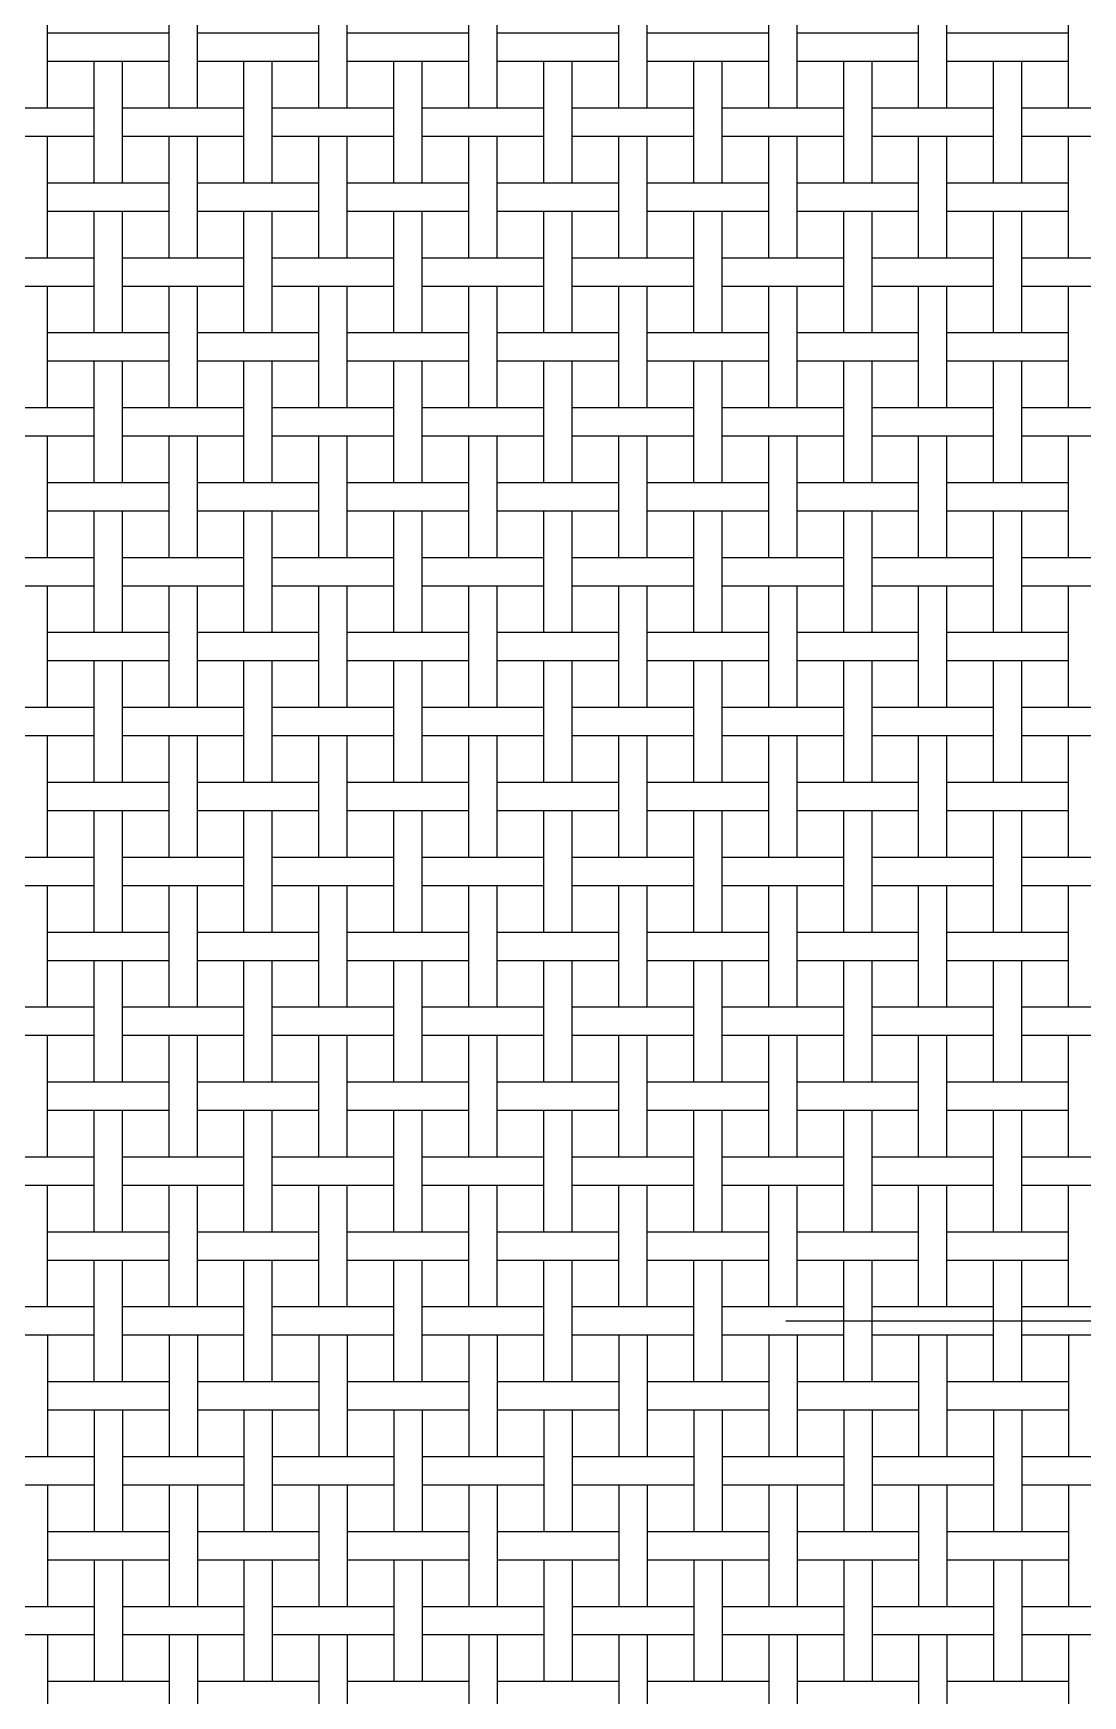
# Model space of a CAD drawing. Extents: x 0.5 to 85.8, y 0 to 73.
# Drawn here: x 25.99 to 30.43, y 44.44 to 51.48 of the extents above; entities that cross this region are included whole.
import ezdxf

# ---------------------------------------------------------------- set-up
doc = ezdxf.new("R2010")
doc.units = 0
doc.linetypes.add('CENTER', pattern=[50.8, 31.75, -6.35, 6.35, -6.35])
doc.layers.get('0').update_dxf_attribs({"linetype": 'CONTINUOUS'})
doc.layers.add('CENTER', color=1, linetype='CENTER')

msp = doc.modelspace()

# ---------------------------------------------------------------- linework, layer by layer
at = {"color": 7, "linetype": 'CONTINUOUS'}
for p, q in [((26.0472, 51.1653), (26.0472, 51.6803)), ((26.5622, 51.1653), (26.5622, 51.6803)), ((26.6822, 51.1653), (26.6822, 51.6803)), ((27.1972, 51.1653), (27.1972, 51.6803)), ((27.3172, 51.1653), (27.3172, 51.6803)), ((27.8322, 51.1653), (27.8322, 51.6803)), ((27.9522, 51.1653), (27.9522, 51.6803)), ((28.4672, 51.1653), (28.4672, 51.6803)), ((28.5872, 51.1653), (28.5872, 51.6803)), ((29.1022, 51.1653), (29.1022, 51.6803)), ((29.2222, 51.1653), (29.2222, 51.6803)), ((29.7372, 51.1653), (29.7372, 51.6803)), ((29.8572, 51.1653), (29.8572, 51.6803)), ((30.3722, 51.1653), (30.3722, 51.6803)), ((26.5622, 51.4828), (26.0472, 51.4828)), ((27.1972, 51.4828), (26.6822, 51.4828)), ((27.8322, 51.4828), (27.3172, 51.4828)), ((28.4672, 51.4828), (27.9522, 51.4828)), ((29.1022, 51.4828), (28.5872, 51.4828)), ((29.7372, 51.4828), (29.2222, 51.4828)), ((30.3722, 51.4828), (29.8572, 51.4828)), ((26.5622, 51.3628), (26.0472, 51.3628)), ((26.2447, 50.8478), (26.2447, 51.3628)), ((26.3647, 50.8478), (26.3647, 51.3628)), ((27.1972, 51.3628), (26.6822, 51.3628)), ((26.8797, 50.8478), (26.8797, 51.3628)), ((26.9997, 50.8478), (26.9997, 51.3628)), ((27.8322, 51.3628), (27.3172, 51.3628)), ((27.5147, 50.8478), (27.5147, 51.3628)), ((27.6347, 50.8478), (27.6347, 51.3628)), ((28.4672, 51.3628), (27.9522, 51.3628)), ((28.1497, 50.8478), (28.1497, 51.3628)), ((28.2697, 50.8478), (28.2697, 51.3628)), ((29.1022, 51.3628), (28.5872, 51.3628)), ((28.7847, 50.8478), (28.7847, 51.3628)), ((28.9047, 50.8478), (28.9047, 51.3628)), ((29.7372, 51.3628), (29.2222, 51.3628)), ((29.4197, 50.8478), (29.4197, 51.3628)), ((29.5397, 50.8478), (29.5397, 51.3628)), ((30.3722, 51.3628), (29.8572, 51.3628)), ((30.0547, 50.8478), (30.0547, 51.3628)), ((30.1747, 50.8478), (30.1747, 51.3628)), ((26.2447, 51.1653), (25.7297, 51.1653)), ((26.8797, 51.1653), (26.3647, 51.1653)), ((27.5147, 51.1653), (26.9997, 51.1653)), ((28.1497, 51.1653), (27.6347, 51.1653)), ((28.7847, 51.1653), (28.2697, 51.1653)), ((29.4197, 51.1653), (28.9047, 51.1653)), ((30.0547, 51.1653), (29.5397, 51.1653)), ((30.6897, 51.1653), (30.1747, 51.1653)), ((26.2447, 51.0453), (25.7297, 51.0453)), ((26.0472, 50.5303), (26.0472, 51.0453)), ((26.8797, 51.0453), (26.3647, 51.0453)), ((26.5622, 50.5303), (26.5622, 51.0453)), ((26.6822, 50.5303), (26.6822, 51.0453)), ((27.5147, 51.0453), (26.9997, 51.0453)), ((27.1972, 50.5303), (27.1972, 51.0453)), ((27.3172, 50.5303), (27.3172, 51.0453)), ((28.1497, 51.0453), (27.6347, 51.0453)), ((27.8322, 50.5303), (27.8322, 51.0453)), ((27.9522, 50.5303), (27.9522, 51.0453)), ((28.7847, 51.0453), (28.2697, 51.0453)), ((28.4672, 50.5303), (28.4672, 51.0453)), ((28.5872, 50.5303), (28.5872, 51.0453)), ((29.4197, 51.0453), (28.9047, 51.0453)), ((29.1022, 50.5303), (29.1022, 51.0453)), ((29.2222, 50.5303), (29.2222, 51.0453)), ((30.0547, 51.0453), (29.5397, 51.0453)), ((29.7372, 50.5303), (29.7372, 51.0453)), ((29.8572, 50.5303), (29.8572, 51.0453)), ((30.6897, 51.0453), (30.1747, 51.0453)), ((30.3722, 50.5303), (30.3722, 51.0453)), ((26.5622, 50.8478), (26.0472, 50.8478)), ((27.1972, 50.8478), (26.6822, 50.8478)), ((27.8322, 50.8478), (27.3172, 50.8478)), ((28.4672, 50.8478), (27.9522, 50.8478)), ((29.1022, 50.8478), (28.5872, 50.8478)), ((29.7372, 50.8478), (29.2222, 50.8478)), ((30.3722, 50.8478), (29.8572, 50.8478)), ((26.5622, 50.7278), (26.0472, 50.7278)), ((26.2447, 50.2128), (26.2447, 50.7278)), ((26.3647, 50.2128), (26.3647, 50.7278)), ((27.1972, 50.7278), (26.6822, 50.7278)), ((26.8797, 50.2128), (26.8797, 50.7278)), ((26.9997, 50.2128), (26.9997, 50.7278)), ((27.8322, 50.7278), (27.3172, 50.7278)), ((27.5147, 50.2128), (27.5147, 50.7278)), ((27.6347, 50.2128), (27.6347, 50.7278)), ((28.4672, 50.7278), (27.9522, 50.7278)), ((28.1497, 50.2128), (28.1497, 50.7278)), ((28.2697, 50.2128), (28.2697, 50.7278)), ((29.1022, 50.7278), (28.5872, 50.7278)), ((28.7847, 50.2128), (28.7847, 50.7278)), ((28.9047, 50.2128), (28.9047, 50.7278)), ((29.7372, 50.7278), (29.2222, 50.7278)), ((29.4197, 50.2128), (29.4197, 50.7278)), ((29.5397, 50.2128), (29.5397, 50.7278)), ((30.3722, 50.7278), (29.8572, 50.7278)), ((30.0547, 50.2128), (30.0547, 50.7278)), ((30.1747, 50.2128), (30.1747, 50.7278)), ((26.2447, 50.5303), (25.7297, 50.5303)), ((26.8797, 50.5303), (26.3647, 50.5303)), ((27.5147, 50.5303), (26.9997, 50.5303)), ((28.1497, 50.5303), (27.6347, 50.5303)), ((28.7847, 50.5303), (28.2697, 50.5303)), ((29.4197, 50.5303), (28.9047, 50.5303)), ((30.0547, 50.5303), (29.5397, 50.5303)), ((30.6897, 50.5303), (30.1747, 50.5303)), ((26.2447, 50.4103), (25.7297, 50.4103)), ((26.0472, 49.8953), (26.0472, 50.4103)), ((26.8797, 50.4103), (26.3647, 50.4103)), ((26.5622, 49.8953), (26.5622, 50.4103)), ((26.6822, 49.8953), (26.6822, 50.4103)), ((27.5147, 50.4103), (26.9997, 50.4103)), ((27.1972, 49.8953), (27.1972, 50.4103)), ((27.3172, 49.8953), (27.3172, 50.4103)), ((28.1497, 50.4103), (27.6347, 50.4103)), ((27.8322, 49.8953), (27.8322, 50.4103)), ((27.9522, 49.8953), (27.9522, 50.4103)), ((28.7847, 50.4103), (28.2697, 50.4103)), ((28.4672, 49.8953), (28.4672, 50.4103)), ((28.5872, 49.8953), (28.5872, 50.4103)), ((29.4197, 50.4103), (28.9047, 50.4103)), ((29.1022, 49.8953), (29.1022, 50.4103)), ((29.2222, 49.8953), (29.2222, 50.4103)), ((30.0547, 50.4103), (29.5397, 50.4103)), ((29.7372, 49.8953), (29.7372, 50.4103)), ((29.8572, 49.8953), (29.8572, 50.4103)), ((30.6897, 50.4103), (30.1747, 50.4103)), ((30.3722, 49.8953), (30.3722, 50.4103)), ((26.5622, 50.2128), (26.0472, 50.2128)), ((27.1972, 50.2128), (26.6822, 50.2128)), ((27.8322, 50.2128), (27.3172, 50.2128)), ((28.4672, 50.2128), (27.9522, 50.2128)), ((29.1022, 50.2128), (28.5872, 50.2128)), ((29.7372, 50.2128), (29.2222, 50.2128)), ((30.3722, 50.2128), (29.8572, 50.2128)), ((26.5622, 50.0928), (26.0472, 50.0928)), ((26.2447, 49.5778), (26.2447, 50.0928)), ((26.3647, 49.5778), (26.3647, 50.0928)), ((27.1972, 50.0928), (26.6822, 50.0928)), ((26.8797, 49.5778), (26.8797, 50.0928)), ((26.9997, 49.5778), (26.9997, 50.0928)), ((27.8322, 50.0928), (27.3172, 50.0928)), ((27.5147, 49.5778), (27.5147, 50.0928)), ((27.6347, 49.5778), (27.6347, 50.0928)), ((28.4672, 50.0928), (27.9522, 50.0928)), ((28.1497, 49.5778), (28.1497, 50.0928)), ((28.2697, 49.5778), (28.2697, 50.0928)), ((29.1022, 50.0928), (28.5872, 50.0928)), ((28.7847, 49.5778), (28.7847, 50.0928)), ((28.9047, 49.5778), (28.9047, 50.0928)), ((29.7372, 50.0928), (29.2222, 50.0928)), ((29.4197, 49.5778), (29.4197, 50.0928)), ((29.5397, 49.5778), (29.5397, 50.0928)), ((30.3722, 50.0928), (29.8572, 50.0928)), ((30.0547, 49.5778), (30.0547, 50.0928)), ((30.1747, 49.5778), (30.1747, 50.0928)), ((26.2447, 49.8953), (25.7297, 49.8953)), ((26.8797, 49.8953), (26.3647, 49.8953)), ((27.5147, 49.8953), (26.9997, 49.8953)), ((28.1497, 49.8953), (27.6347, 49.8953)), ((28.7847, 49.8953), (28.2697, 49.8953)), ((29.4197, 49.8953), (28.9047, 49.8953)), ((30.0547, 49.8953), (29.5397, 49.8953)), ((30.6897, 49.8953), (30.1747, 49.8953)), ((26.2447, 49.7753), (25.7297, 49.7753)), ((26.0472, 49.2603), (26.0472, 49.7753)), ((26.8797, 49.7753), (26.3647, 49.7753)), ((26.5622, 49.2603), (26.5622, 49.7753)), ((26.6822, 49.2603), (26.6822, 49.7753)), ((27.5147, 49.7753), (26.9997, 49.7753)), ((27.1972, 49.2603), (27.1972, 49.7753)), ((27.3172, 49.2603), (27.3172, 49.7753)), ((28.1497, 49.7753), (27.6347, 49.7753)), ((27.8322, 49.2603), (27.8322, 49.7753)), ((27.9522, 49.2603), (27.9522, 49.7753)), ((28.7847, 49.7753), (28.2697, 49.7753)), ((28.4672, 49.2603), (28.4672, 49.7753)), ((28.5872, 49.2603), (28.5872, 49.7753)), ((29.4197, 49.7753), (28.9047, 49.7753)), ((29.1022, 49.2603), (29.1022, 49.7753)), ((29.2222, 49.2603), (29.2222, 49.7753)), ((30.0547, 49.7753), (29.5397, 49.7753)), ((29.7372, 49.2603), (29.7372, 49.7753)), ((29.8572, 49.2603), (29.8572, 49.7753)), ((30.6897, 49.7753), (30.1747, 49.7753)), ((30.3722, 49.2603), (30.3722, 49.7753)), ((26.5622, 49.5778), (26.0472, 49.5778)), ((27.1972, 49.5778), (26.6822, 49.5778)), ((27.8322, 49.5778), (27.3172, 49.5778)), ((28.4672, 49.5778), (27.9522, 49.5778)), ((29.1022, 49.5778), (28.5872, 49.5778)), ((29.7372, 49.5778), (29.2222, 49.5778)), ((30.3722, 49.5778), (29.8572, 49.5778)), ((26.5622, 49.4578), (26.0472, 49.4578)), ((26.2447, 48.9428), (26.2447, 49.4578)), ((26.3647, 48.9428), (26.3647, 49.4578)), ((27.1972, 49.4578), (26.6822, 49.4578)), ((26.8797, 48.9428), (26.8797, 49.4578)), ((26.9997, 48.9428), (26.9997, 49.4578)), ((27.8322, 49.4578), (27.3172, 49.4578)), ((27.5147, 48.9428), (27.5147, 49.4578)), ((27.6347, 48.9428), (27.6347, 49.4578)), ((28.4672, 49.4578), (27.9522, 49.4578)), ((28.1497, 48.9428), (28.1497, 49.4578)), ((28.2697, 48.9428), (28.2697, 49.4578)), ((29.1022, 49.4578), (28.5872, 49.4578)), ((28.7847, 48.9428), (28.7847, 49.4578)), ((28.9047, 48.9428), (28.9047, 49.4578)), ((29.7372, 49.4578), (29.2222, 49.4578)), ((29.4197, 48.9428), (29.4197, 49.4578)), ((29.5397, 48.9428), (29.5397, 49.4578)), ((30.3722, 49.4578), (29.8572, 49.4578)), ((30.0547, 48.9428), (30.0547, 49.4578)), ((30.1747, 48.9428), (30.1747, 49.4578)), ((26.2447, 49.2603), (25.7297, 49.2603)), ((26.8797, 49.2603), (26.3647, 49.2603)), ((27.5147, 49.2603), (26.9997, 49.2603)), ((28.1497, 49.2603), (27.6347, 49.2603)), ((28.7847, 49.2603), (28.2697, 49.2603)), ((29.4197, 49.2603), (28.9047, 49.2603)), ((30.0547, 49.2603), (29.5397, 49.2603)), ((30.6897, 49.2603), (30.1747, 49.2603)), ((26.2447, 49.1403), (25.7297, 49.1403)), ((26.0472, 48.6253), (26.0472, 49.1403)), ((26.8797, 49.1403), (26.3647, 49.1403)), ((26.5622, 48.6253), (26.5622, 49.1403)), ((26.6822, 48.6253), (26.6822, 49.1403)), ((27.5147, 49.1403), (26.9997, 49.1403)), ((27.1972, 48.6253), (27.1972, 49.1403)), ((27.3172, 48.6253), (27.3172, 49.1403)), ((28.1497, 49.1403), (27.6347, 49.1403)), ((27.8322, 48.6253), (27.8322, 49.1403)), ((27.9522, 48.6253), (27.9522, 49.1403)), ((28.7847, 49.1403), (28.2697, 49.1403)), ((28.4672, 48.6253), (28.4672, 49.1403)), ((28.5872, 48.6253), (28.5872, 49.1403)), ((29.4197, 49.1403), (28.9047, 49.1403)), ((29.1022, 48.6253), (29.1022, 49.1403)), ((29.2222, 48.6253), (29.2222, 49.1403)), ((30.0547, 49.1403), (29.5397, 49.1403)), ((29.7372, 48.6253), (29.7372, 49.1403)), ((29.8572, 48.6253), (29.8572, 49.1403)), ((30.6897, 49.1403), (30.1747, 49.1403)), ((30.3722, 48.6253), (30.3722, 49.1403)), ((26.5622, 48.9428), (26.0472, 48.9428)), ((27.1972, 48.9428), (26.6822, 48.9428)), ((27.8322, 48.9428), (27.3172, 48.9428)), ((28.4672, 48.9428), (27.9522, 48.9428)), ((29.1022, 48.9428), (28.5872, 48.9428)), ((29.7372, 48.9428), (29.2222, 48.9428)), ((30.3722, 48.9428), (29.8572, 48.9428)), ((26.5622, 48.8228), (26.0472, 48.8228)), ((26.2447, 48.3078), (26.2447, 48.8228)), ((26.3647, 48.3078), (26.3647, 48.8228)), ((27.1972, 48.8228), (26.6822, 48.8228)), ((26.8797, 48.3078), (26.8797, 48.8228)), ((26.9997, 48.3078), (26.9997, 48.8228)), ((27.8322, 48.8228), (27.3172, 48.8228)), ((27.5147, 48.3078), (27.5147, 48.8228)), ((27.6347, 48.3078), (27.6347, 48.8228)), ((28.4672, 48.8228), (27.9522, 48.8228)), ((28.1497, 48.3078), (28.1497, 48.8228)), ((28.2697, 48.3078), (28.2697, 48.8228)), ((29.1022, 48.8228), (28.5872, 48.8228)), ((28.7847, 48.3078), (28.7847, 48.8228)), ((28.9047, 48.3078), (28.9047, 48.8228)), ((29.7372, 48.8228), (29.2222, 48.8228)), ((29.4197, 48.3078), (29.4197, 48.8228)), ((29.5397, 48.3078), (29.5397, 48.8228)), ((30.3722, 48.8228), (29.8572, 48.8228)), ((30.0547, 48.3078), (30.0547, 48.8228)), ((30.1747, 48.3078), (30.1747, 48.8228)), ((26.2447, 48.6253), (25.7297, 48.6253)), ((26.8797, 48.6253), (26.3647, 48.6253)), ((27.5147, 48.6253), (26.9997, 48.6253)), ((28.1497, 48.6253), (27.6347, 48.6253)), ((28.7847, 48.6253), (28.2697, 48.6253)), ((29.4197, 48.6253), (28.9047, 48.6253)), ((30.0547, 48.6253), (29.5397, 48.6253)), ((30.6897, 48.6253), (30.1747, 48.6253)), ((26.2447, 48.5053), (25.7297, 48.5053)), ((26.0472, 47.9903), (26.0472, 48.5053)), ((26.8797, 48.5053), (26.3647, 48.5053)), ((26.5622, 47.9903), (26.5622, 48.5053)), ((26.6822, 47.9903), (26.6822, 48.5053)), ((27.5147, 48.5053), (26.9997, 48.5053)), ((27.1972, 47.9903), (27.1972, 48.5053)), ((27.3172, 47.9903), (27.3172, 48.5053)), ((28.1497, 48.5053), (27.6347, 48.5053)), ((27.8322, 47.9903), (27.8322, 48.5053)), ((27.9522, 47.9903), (27.9522, 48.5053)), ((28.7847, 48.5053), (28.2697, 48.5053)), ((28.4672, 47.9903), (28.4672, 48.5053)), ((28.5872, 47.9903), (28.5872, 48.5053)), ((29.4197, 48.5053), (28.9047, 48.5053)), ((29.1022, 47.9903), (29.1022, 48.5053)), ((29.2222, 47.9903), (29.2222, 48.5053)), ((30.0547, 48.5053), (29.5397, 48.5053)), ((29.7372, 47.9903), (29.7372, 48.5053)), ((29.8572, 47.9903), (29.8572, 48.5053)), ((30.6897, 48.5053), (30.1747, 48.5053)), ((30.3722, 47.9903), (30.3722, 48.5053)), ((26.5622, 48.3078), (26.0472, 48.3078)), ((27.1972, 48.3078), (26.6822, 48.3078)), ((27.8322, 48.3078), (27.3172, 48.3078)), ((28.4672, 48.3078), (27.9522, 48.3078)), ((29.1022, 48.3078), (28.5872, 48.3078)), ((29.7372, 48.3078), (29.2222, 48.3078)), ((30.3722, 48.3078), (29.8572, 48.3078)), ((26.5622, 48.1878), (26.0472, 48.1878)), ((26.2447, 47.6728), (26.2447, 48.1878)), ((26.3647, 47.6728), (26.3647, 48.1878)), ((27.1972, 48.1878), (26.6822, 48.1878)), ((26.8797, 47.6728), (26.8797, 48.1878)), ((26.9997, 47.6728), (26.9997, 48.1878)), ((27.8322, 48.1878), (27.3172, 48.1878)), ((27.5147, 47.6728), (27.5147, 48.1878)), ((27.6347, 47.6728), (27.6347, 48.1878)), ((28.4672, 48.1878), (27.9522, 48.1878)), ((28.1497, 47.6728), (28.1497, 48.1878)), ((28.2697, 47.6728), (28.2697, 48.1878)), ((29.1022, 48.1878), (28.5872, 48.1878)), ((28.7847, 47.6728), (28.7847, 48.1878)), ((28.9047, 47.6728), (28.9047, 48.1878)), ((29.7372, 48.1878), (29.2222, 48.1878)), ((29.4197, 47.6728), (29.4197, 48.1878)), ((29.5397, 47.6728), (29.5397, 48.1878)), ((30.3722, 48.1878), (29.8572, 48.1878)), ((30.0547, 47.6728), (30.0547, 48.1878)), ((30.1747, 47.6728), (30.1747, 48.1878)), ((26.2447, 47.9903), (25.7297, 47.9903)), ((26.8797, 47.9903), (26.3647, 47.9903)), ((27.5147, 47.9903), (26.9997, 47.9903)), ((28.1497, 47.9903), (27.6347, 47.9903)), ((28.7847, 47.9903), (28.2697, 47.9903)), ((29.4197, 47.9903), (28.9047, 47.9903)), ((30.0547, 47.9903), (29.5397, 47.9903)), ((30.6897, 47.9903), (30.1747, 47.9903)), ((26.2447, 47.8703), (25.7297, 47.8703)), ((26.0472, 47.3553), (26.0472, 47.8703)), ((26.8797, 47.8703), (26.3647, 47.8703)), ((26.5622, 47.3553), (26.5622, 47.8703)), ((26.6822, 47.3553), (26.6822, 47.8703)), ((27.5147, 47.8703), (26.9997, 47.8703)), ((27.1972, 47.3553), (27.1972, 47.8703)), ((27.3172, 47.3553), (27.3172, 47.8703)), ((28.1497, 47.8703), (27.6347, 47.8703)), ((27.8322, 47.3553), (27.8322, 47.8703)), ((27.9522, 47.3553), (27.9522, 47.8703)), ((28.7847, 47.8703), (28.2697, 47.8703)), ((28.4672, 47.3553), (28.4672, 47.8703)), ((28.5872, 47.3553), (28.5872, 47.8703)), ((29.4197, 47.8703), (28.9047, 47.8703)), ((29.1022, 47.3553), (29.1022, 47.8703)), ((29.2222, 47.3553), (29.2222, 47.8703)), ((30.0547, 47.8703), (29.5397, 47.8703)), ((29.7372, 47.3553), (29.7372, 47.8703)), ((29.8572, 47.3553), (29.8572, 47.8703)), ((30.6897, 47.8703), (30.1747, 47.8703)), ((30.3722, 47.3553), (30.3722, 47.8703)), ((26.5622, 47.6728), (26.0472, 47.6728)), ((27.1972, 47.6728), (26.6822, 47.6728)), ((27.8322, 47.6728), (27.3172, 47.6728)), ((28.4672, 47.6728), (27.9522, 47.6728)), ((29.1022, 47.6728), (28.5872, 47.6728)), ((29.7372, 47.6728), (29.2222, 47.6728)), ((30.3722, 47.6728), (29.8572, 47.6728)), ((26.5622, 47.5528), (26.0472, 47.5528)), ((26.2447, 47.0378), (26.2447, 47.5528)), ((26.3647, 47.0378), (26.3647, 47.5528)), ((27.1972, 47.5528), (26.6822, 47.5528)), ((26.8797, 47.0378), (26.8797, 47.5528)), ((26.9997, 47.0378), (26.9997, 47.5528)), ((27.8322, 47.5528), (27.3172, 47.5528)), ((27.5147, 47.0378), (27.5147, 47.5528)), ((27.6347, 47.0378), (27.6347, 47.5528)), ((28.4672, 47.5528), (27.9522, 47.5528)), ((28.1497, 47.0378), (28.1497, 47.5528)), ((28.2697, 47.0378), (28.2697, 47.5528)), ((29.1022, 47.5528), (28.5872, 47.5528)), ((28.7847, 47.0378), (28.7847, 47.5528)), ((28.9047, 47.0378), (28.9047, 47.5528)), ((29.7372, 47.5528), (29.2222, 47.5528)), ((29.4197, 47.0378), (29.4197, 47.5528)), ((29.5397, 47.0378), (29.5397, 47.5528)), ((30.3722, 47.5528), (29.8572, 47.5528)), ((30.0547, 47.0378), (30.0547, 47.5528)), ((30.1747, 47.0378), (30.1747, 47.5528)), ((26.2447, 47.3553), (25.7297, 47.3553)), ((26.8797, 47.3553), (26.3647, 47.3553)), ((27.5147, 47.3553), (26.9997, 47.3553)), ((28.1497, 47.3553), (27.6347, 47.3553)), ((28.7847, 47.3553), (28.2697, 47.3553)), ((29.4197, 47.3553), (28.9047, 47.3553)), ((30.0547, 47.3553), (29.5397, 47.3553)), ((30.6897, 47.3553), (30.1747, 47.3553)), ((26.2447, 47.2353), (25.7297, 47.2353)), ((26.0472, 46.7203), (26.0472, 47.2353)), ((26.8797, 47.2353), (26.3647, 47.2353)), ((26.5622, 46.7203), (26.5622, 47.2353)), ((26.6822, 46.7203), (26.6822, 47.2353)), ((27.5147, 47.2353), (26.9997, 47.2353)), ((27.1972, 46.7203), (27.1972, 47.2353)), ((27.3172, 46.7203), (27.3172, 47.2353)), ((28.1497, 47.2353), (27.6347, 47.2353)), ((27.8322, 46.7203), (27.8322, 47.2353)), ((27.9522, 46.7203), (27.9522, 47.2353)), ((28.7847, 47.2353), (28.2697, 47.2353)), ((28.4672, 46.7203), (28.4672, 47.2353)), ((28.5872, 46.7203), (28.5872, 47.2353)), ((29.4197, 47.2353), (28.9047, 47.2353)), ((29.1022, 46.7203), (29.1022, 47.2353)), ((29.2222, 46.7203), (29.2222, 47.2353)), ((30.0547, 47.2353), (29.5397, 47.2353)), ((29.7372, 46.7203), (29.7372, 47.2353)), ((29.8572, 46.7203), (29.8572, 47.2353)), ((30.6897, 47.2353), (30.1747, 47.2353)), ((30.3722, 46.7203), (30.3722, 47.2353)), ((26.5622, 47.0378), (26.0472, 47.0378)), ((27.1972, 47.0378), (26.6822, 47.0378)), ((27.8322, 47.0378), (27.3172, 47.0378)), ((28.4672, 47.0378), (27.9522, 47.0378)), ((29.1022, 47.0378), (28.5872, 47.0378)), ((29.7372, 47.0378), (29.2222, 47.0378)), ((30.3722, 47.0378), (29.8572, 47.0378)), ((26.5622, 46.9178), (26.0472, 46.9178)), ((26.2447, 46.4028), (26.2447, 46.9178)), ((26.3647, 46.4028), (26.3647, 46.9178)), ((27.1972, 46.9178), (26.6822, 46.9178)), ((26.8797, 46.4028), (26.8797, 46.9178)), ((26.9997, 46.4028), (26.9997, 46.9178)), ((27.8322, 46.9178), (27.3172, 46.9178)), ((27.5147, 46.4028), (27.5147, 46.9178)), ((27.6347, 46.4028), (27.6347, 46.9178)), ((28.4672, 46.9178), (27.9522, 46.9178)), ((28.1497, 46.4028), (28.1497, 46.9178)), ((28.2697, 46.4028), (28.2697, 46.9178)), ((29.1022, 46.9178), (28.5872, 46.9178)), ((28.7847, 46.4028), (28.7847, 46.9178)), ((28.9047, 46.4028), (28.9047, 46.9178)), ((29.7372, 46.9178), (29.2222, 46.9178)), ((29.4197, 46.4028), (29.4197, 46.9178)), ((29.5397, 46.4028), (29.5397, 46.9178)), ((30.3722, 46.9178), (29.8572, 46.9178)), ((30.0547, 46.4028), (30.0547, 46.9178)), ((30.1747, 46.4028), (30.1747, 46.9178)), ((26.2447, 46.7203), (25.7297, 46.7203)), ((26.8797, 46.7203), (26.3647, 46.7203)), ((27.5147, 46.7203), (26.9997, 46.7203)), ((28.1497, 46.7203), (27.6347, 46.7203)), ((28.7847, 46.7203), (28.2697, 46.7203)), ((29.4197, 46.7203), (28.9047, 46.7203)), ((30.0547, 46.7203), (29.5397, 46.7203)), ((30.6897, 46.7203), (30.1747, 46.7203)), ((26.2447, 46.6003), (25.7297, 46.6003)), ((26.0472, 46.0853), (26.0472, 46.6003)), ((26.8797, 46.6003), (26.3647, 46.6003)), ((26.5622, 46.0853), (26.5622, 46.6003)), ((26.6822, 46.0853), (26.6822, 46.6003)), ((27.5147, 46.6003), (26.9997, 46.6003)), ((27.1972, 46.0853), (27.1972, 46.6003)), ((27.3172, 46.0853), (27.3172, 46.6003)), ((28.1497, 46.6003), (27.6347, 46.6003)), ((27.8322, 46.0853), (27.8322, 46.6003)), ((27.9522, 46.0853), (27.9522, 46.6003)), ((28.7847, 46.6003), (28.2697, 46.6003)), ((28.4672, 46.0853), (28.4672, 46.6003)), ((28.5872, 46.0853), (28.5872, 46.6003)), ((29.4197, 46.6003), (28.9047, 46.6003)), ((29.1022, 46.0853), (29.1022, 46.6003)), ((29.2222, 46.0853), (29.2222, 46.6003)), ((30.0547, 46.6003), (29.5397, 46.6003)), ((29.7372, 46.0853), (29.7372, 46.6003)), ((29.8572, 46.0853), (29.8572, 46.6003)), ((30.6897, 46.6003), (30.1747, 46.6003)), ((30.3722, 46.0853), (30.3722, 46.6003)), ((26.5622, 46.4028), (26.0472, 46.4028)), ((27.1972, 46.4028), (26.6822, 46.4028)), ((27.8322, 46.4028), (27.3172, 46.4028)), ((28.4672, 46.4028), (27.9522, 46.4028)), ((29.1022, 46.4028), (28.5872, 46.4028)), ((29.7372, 46.4028), (29.2222, 46.4028)), ((30.3722, 46.4028), (29.8572, 46.4028)), ((26.5622, 46.2828), (26.0472, 46.2828)), ((26.2447, 45.7678), (26.2447, 46.2828)), ((26.3647, 45.7678), (26.3647, 46.2828)), ((27.1972, 46.2828), (26.6822, 46.2828)), ((26.8797, 45.7678), (26.8797, 46.2828)), ((26.9997, 45.7678), (26.9997, 46.2828)), ((27.8322, 46.2828), (27.3172, 46.2828)), ((27.5147, 45.7678), (27.5147, 46.2828)), ((27.6347, 45.7678), (27.6347, 46.2828)), ((28.4672, 46.2828), (27.9522, 46.2828)), ((28.1497, 45.7678), (28.1497, 46.2828)), ((28.2697, 45.7678), (28.2697, 46.2828)), ((29.1022, 46.2828), (28.5872, 46.2828)), ((28.7847, 45.7678), (28.7847, 46.2828)), ((28.9047, 45.7678), (28.9047, 46.2828)), ((29.7372, 46.2828), (29.2222, 46.2828)), ((29.4197, 45.7678), (29.4197, 46.2828)), ((29.5397, 45.7678), (29.5397, 46.2828)), ((30.3722, 46.2828), (29.8572, 46.2828)), ((30.0547, 45.7678), (30.0547, 46.2828)), ((30.1747, 45.7678), (30.1747, 46.2828)), ((26.2447, 46.0853), (25.7297, 46.0853)), ((26.8797, 46.0853), (26.3647, 46.0853)), ((27.5147, 46.0853), (26.9997, 46.0853)), ((28.1497, 46.0853), (27.6347, 46.0853)), ((28.7847, 46.0853), (28.2697, 46.0853)), ((29.4197, 46.0853), (28.9047, 46.0853)), ((30.0547, 46.0853), (29.5397, 46.0853)), ((30.6897, 46.0853), (30.1747, 46.0853)), ((26.2447, 45.9653), (25.7297, 45.9653)), ((26.0472, 45.9653), (26.0472, 45.4503)), ((26.8797, 45.9653), (26.3647, 45.9653)), ((26.5622, 45.9653), (26.5622, 45.4503)), ((26.6822, 45.9653), (26.6822, 45.4503)), ((27.5147, 45.9653), (26.9997, 45.9653)), ((27.1972, 45.9653), (27.1972, 45.4503)), ((27.3172, 45.9653), (27.3172, 45.4503)), ((28.1497, 45.9653), (27.6347, 45.9653)), ((27.8322, 45.9653), (27.8322, 45.4503)), ((27.9522, 45.9653), (27.9522, 45.4503)), ((28.7847, 45.9653), (28.2697, 45.9653)), ((28.4672, 45.9653), (28.4672, 45.4503)), ((28.5872, 45.9653), (28.5872, 45.4503)), ((29.4197, 45.9653), (28.9047, 45.9653)), ((29.1022, 45.9653), (29.1022, 45.4503)), ((29.2222, 45.9653), (29.2222, 45.4503)), ((30.0547, 45.9653), (29.5397, 45.9653)), ((29.7372, 45.9653), (29.7372, 45.4503)), ((29.8572, 45.9653), (29.8572, 45.4503)), ((30.6897, 45.9653), (30.1747, 45.9653)), ((30.3722, 45.9653), (30.3722, 45.4503)), ((26.5622, 45.7678), (26.0472, 45.7678)), ((27.1972, 45.7678), (26.6822, 45.7678)), ((27.8322, 45.7678), (27.3172, 45.7678)), ((28.4672, 45.7678), (27.9522, 45.7678)), ((29.1022, 45.7678), (28.5872, 45.7678)), ((29.7372, 45.7678), (29.2222, 45.7678)), ((30.3722, 45.7678), (29.8572, 45.7678)), ((26.5622, 45.6478), (26.0472, 45.6478)), ((26.2447, 45.6478), (26.2447, 45.1328)), ((26.3647, 45.6478), (26.3647, 45.1328)), ((27.1972, 45.6478), (26.6822, 45.6478)), ((26.8797, 45.6478), (26.8797, 45.1328)), ((26.9997, 45.6478), (26.9997, 45.1328)), ((27.8322, 45.6478), (27.3172, 45.6478)), ((27.5147, 45.6478), (27.5147, 45.1328)), ((27.6347, 45.6478), (27.6347, 45.1328)), ((28.4672, 45.6478), (27.9522, 45.6478)), ((28.1497, 45.6478), (28.1497, 45.1328)), ((28.2697, 45.6478), (28.2697, 45.1328)), ((29.1022, 45.6478), (28.5872, 45.6478)), ((28.7847, 45.6478), (28.7847, 45.1328)), ((28.9047, 45.6478), (28.9047, 45.1328)), ((29.7372, 45.6478), (29.2222, 45.6478)), ((29.4197, 45.6478), (29.4197, 45.1328)), ((29.5397, 45.6478), (29.5397, 45.1328)), ((30.3722, 45.6478), (29.8572, 45.6478)), ((30.0547, 45.6478), (30.0547, 45.1328)), ((30.1747, 45.6478), (30.1747, 45.1328)), ((26.2447, 45.4503), (25.7297, 45.4503)), ((26.8797, 45.4503), (26.3647, 45.4503)), ((27.5147, 45.4503), (26.9997, 45.4503)), ((28.1497, 45.4503), (27.6347, 45.4503)), ((28.7847, 45.4503), (28.2697, 45.4503)), ((29.4197, 45.4503), (28.9047, 45.4503)), ((30.0547, 45.4503), (29.5397, 45.4503)), ((30.6897, 45.4503), (30.1747, 45.4503)), ((26.2447, 45.3303), (25.7297, 45.3303)), ((26.0472, 45.3303), (26.0472, 44.8153)), ((26.8797, 45.3303), (26.3647, 45.3303)), ((26.5622, 45.3303), (26.5622, 44.8153)), ((26.6822, 45.3303), (26.6822, 44.8153)), ((27.5147, 45.3303), (26.9997, 45.3303)), ((27.1972, 45.3303), (27.1972, 44.8153)), ((27.3172, 45.3303), (27.3172, 44.8153)), ((28.1497, 45.3303), (27.6347, 45.3303)), ((27.8322, 45.3303), (27.8322, 44.8153)), ((27.9522, 45.3303), (27.9522, 44.8153)), ((28.7847, 45.3303), (28.2697, 45.3303)), ((28.4672, 45.3303), (28.4672, 44.8153)), ((28.5872, 45.3303), (28.5872, 44.8153)), ((29.4197, 45.3303), (28.9047, 45.3303)), ((29.1022, 45.3303), (29.1022, 44.8153)), ((29.2222, 45.3303), (29.2222, 44.8153)), ((30.0547, 45.3303), (29.5397, 45.3303)), ((29.7372, 45.3303), (29.7372, 44.8153)), ((29.8572, 45.3303), (29.8572, 44.8153)), ((30.6897, 45.3303), (30.1747, 45.3303)), ((30.3722, 45.3303), (30.3722, 44.8153)), ((26.5622, 45.1328), (26.0472, 45.1328)), ((27.1972, 45.1328), (26.6822, 45.1328)), ((27.8322, 45.1328), (27.3172, 45.1328)), ((28.4672, 45.1328), (27.9522, 45.1328)), ((29.1022, 45.1328), (28.5872, 45.1328)), ((29.7372, 45.1328), (29.2222, 45.1328)), ((30.3722, 45.1328), (29.8572, 45.1328)), ((26.5622, 45.0128), (26.0472, 45.0128)), ((26.2447, 45.0128), (26.2447, 44.4978)), ((26.3647, 45.0128), (26.3647, 44.4978)), ((27.1972, 45.0128), (26.6822, 45.0128)), ((26.8797, 45.0128), (26.8797, 44.4978)), ((26.9997, 45.0128), (26.9997, 44.4978)), ((27.8322, 45.0128), (27.3172, 45.0128)), ((27.5147, 45.0128), (27.5147, 44.4978)), ((27.6347, 45.0128), (27.6347, 44.4978)), ((28.4672, 45.0128), (27.9522, 45.0128)), ((28.1497, 45.0128), (28.1497, 44.4978)), ((28.2697, 45.0128), (28.2697, 44.4978)), ((29.1022, 45.0128), (28.5872, 45.0128)), ((28.7847, 45.0128), (28.7847, 44.4978)), ((28.9047, 45.0128), (28.9047, 44.4978)), ((29.7372, 45.0128), (29.2222, 45.0128)), ((29.4197, 45.0128), (29.4197, 44.4978)), ((29.5397, 45.0128), (29.5397, 44.4978)), ((30.3722, 45.0128), (29.8572, 45.0128)), ((30.0547, 45.0128), (30.0547, 44.4978)), ((30.1747, 45.0128), (30.1747, 44.4978)), ((26.2447, 44.8153), (25.7297, 44.8153)), ((26.8797, 44.8153), (26.3647, 44.8153)), ((27.5147, 44.8153), (26.9997, 44.8153)), ((28.1497, 44.8153), (27.6347, 44.8153)), ((28.7847, 44.8153), (28.2697, 44.8153)), ((29.4197, 44.8153), (28.9047, 44.8153)), ((30.0547, 44.8153), (29.5397, 44.8153)), ((30.6897, 44.8153), (30.1747, 44.8153)), ((26.2447, 44.6953), (25.7297, 44.6953)), ((26.0472, 44.6953), (26.0472, 44.1803)), ((26.8797, 44.6953), (26.3647, 44.6953)), ((26.5622, 44.6953), (26.5622, 44.1803)), ((26.6822, 44.6953), (26.6822, 44.1803)), ((27.5147, 44.6953), (26.9997, 44.6953)), ((27.1972, 44.6953), (27.1972, 44.1803)), ((27.3172, 44.6953), (27.3172, 44.1803)), ((28.1497, 44.6953), (27.6347, 44.6953)), ((27.8322, 44.6953), (27.8322, 44.1803)), ((27.9522, 44.6953), (27.9522, 44.1803)), ((28.7847, 44.6953), (28.2697, 44.6953)), ((28.4672, 44.6953), (28.4672, 44.1803)), ((28.5872, 44.6953), (28.5872, 44.1803)), ((29.4197, 44.6953), (28.9047, 44.6953)), ((29.1022, 44.6953), (29.1022, 44.1803)), ((29.2222, 44.6953), (29.2222, 44.1803)), ((30.0547, 44.6953), (29.5397, 44.6953)), ((29.7372, 44.6953), (29.7372, 44.1803)), ((29.8572, 44.6953), (29.8572, 44.1803)), ((30.6897, 44.6953), (30.1747, 44.6953)), ((30.3722, 44.6953), (30.3722, 44.1803)), ((26.5622, 44.4978), (26.0472, 44.4978)), ((27.1972, 44.4978), (26.6822, 44.4978)), ((27.8322, 44.4978), (27.3172, 44.4978)), ((28.4672, 44.4978), (27.9522, 44.4978)), ((29.1022, 44.4978), (28.5872, 44.4978)), ((29.7372, 44.4978), (29.2222, 44.4978)), ((30.3722, 44.4978), (29.8572, 44.4978))]:
    msp.add_line(p, q, dxfattribs=at)
for radius in [25, 15]:
    msp.add_circle((33.9247, 46.0253), radius, dxfattribs=at)
at = {"layer": 'CENTER', "color": 1, "linetype": 'CENTER'}
msp.add_line((60.9247, 46.0253), (6.9247, 46.0253), dxfattribs=at)

doc.saveas('drawing.dxf')
